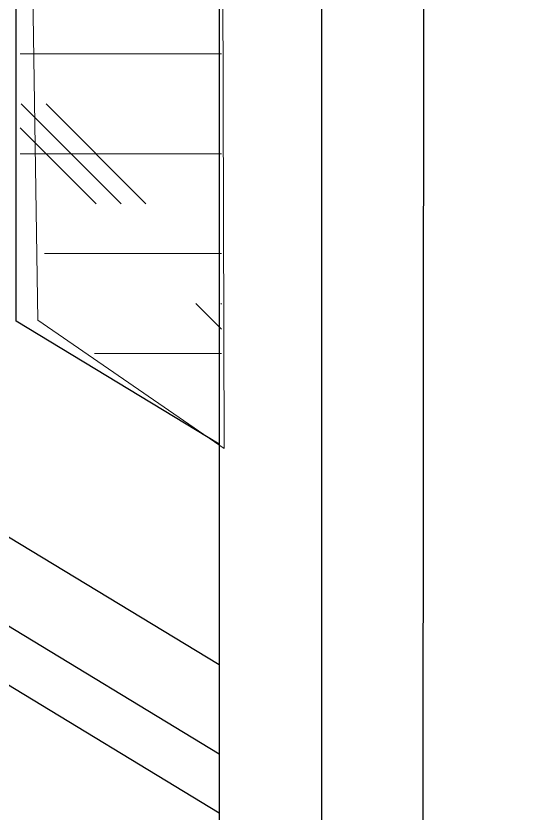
# Model space of a CAD drawing. Header units: inches. Extents: x -20.7 to 76.3, y -55.2 to 19.1.
# Drawn here: x -11.86 to -11.225, y -2.118 to -1.12 of the extents above; entities that cross this region are included whole.
import ezdxf

# ---------------------------------------------------------------- set-up
doc = ezdxf.new("R2010")
doc.units = ezdxf.units.IN
doc.header["$MEASUREMENT"] = 0
for name, color, linetype, lineweight in [('.ATI-HATCH', 7, 'Continuous', 0), ('G-ANNO-TTLB', 7, 'Continuous', 0), ('TYVEK', 7, 'Continuous', 0)]:
    doc.layers.add(name, color=color, linetype=linetype, lineweight=lineweight)

# ---------------------------------------------------------------- blocks, each defined once
blk = doc.blocks.new('Block_46')
at = {"layer": 'TYVEK', "color": 33, "lineweight": 25, "true_color": 0xcc9966}
for p, q in [((-12.2176, -1.28496), (-12.46672, -1.13399)), ((-11.60495, -1.65625), (-11.85921, -1.50216))]:
    blk.add_line(p, q, dxfattribs=at)
blk = doc.blocks.new('Block_668')
at = {"layer": '.ATI-HATCH'}
blk.add_open_spline([(-11.85374, -0.08082), (-11.85374, -0.08082), (-11.83206, -1.50101), (-11.83206, -1.50101), (-11.83206, -1.50101), (-11.59873, -1.66162), (-11.59873, -1.66162), (-11.59873, -1.66162), (-11.60206, -0.49399), (-11.60206, -0.49399), (-11.60206, -0.49399), (-11.36874, -0.35897), (-11.36874, -0.35897), (-11.36874, -0.35897), (-11.85374, -0.08082), (-11.85374, -0.08082)], degree=3, knots=[0, 0, 0, 0, 1, 1, 1, 2, 2, 2, 3, 3, 3, 4, 4, 4, 5, 5, 5, 5], dxfattribs=at)
at = {"layer": '.ATI-HATCH', "color": 8, "lineweight": 0, "true_color": 0x808080}
for points in [[(-11.85428, -1.16763), (-11.85428, -1.16763), (-11.60206, -1.16763), (-11.60206, -1.16763)], [(-11.72794, -1.35519), (-11.72794, -1.35519), (-11.85297, -1.23015), (-11.85297, -1.23015)], [(-11.69668, -1.35519), (-11.69668, -1.35519), (-11.82171, -1.23015), (-11.82171, -1.23015)], [(-11.7592, -1.35519), (-11.7592, -1.35519), (-11.85433, -1.26006), (-11.85433, -1.26006)], [(-11.85435, -1.29267), (-11.85435, -1.29267), (-11.60206, -1.29267), (-11.60206, -1.29267)], [(-11.82375, -1.41771), (-11.82375, -1.41771), (-11.60206, -1.41771), (-11.60206, -1.41771)], [(-11.60206, -1.51233), (-11.60206, -1.51233), (-11.63416, -1.48023), (-11.63416, -1.48023)], [(-11.60206, -1.48107), (-11.60206, -1.48107), (-11.6029, -1.48023), (-11.6029, -1.48023)], [(-11.76099, -1.54275), (-11.76099, -1.54275), (-11.60206, -1.54275), (-11.60206, -1.54275)]]:
    blk.add_open_spline(points, degree=3, dxfattribs=at)

msp = doc.modelspace()

# ---------------------------------------------------------------- hatches: boundary and pattern name
at = {"layer": 'G-ANNO-TTLB', "true_color": 0xff00ff, "transparency": 33554687}
h = msp.add_hatch(color=6, dxfattribs=at)
edge = h.paths.add_edge_path()
edge.add_spline(control_points=[(20.03424, -15.13455), (20.03424, -15.13455), (-20.6658, -15.13455), (-20.6658, -15.13455), (-20.6658, -15.13455), (-20.6658, 19.00075), (-20.6658, 19.00075), (-20.6658, 19.00075), (20.03424, 19.00075), (20.03424, 19.00075), (20.03424, 19.00075), (20.03424, -15.13455), (20.03424, -15.13455)], knot_values=[0, 0, 0, 0, 1, 1, 1, 2, 2, 2, 3, 3, 3, 4, 4, 4, 4], degree=3, periodic=0)
edge = h.paths.add_edge_path()
edge.add_spline(control_points=[(-20.54076, 18.87571), (-20.54076, 18.87571), (-20.54076, -15.00951), (-20.54076, -15.00951), (-20.54076, -15.00951), (19.9092, -15.00951), (19.9092, -15.00951), (19.9092, -15.00951), (19.9092, 18.87571), (19.9092, 18.87571), (19.9092, 18.87571), (-20.54076, 18.87571), (-20.54076, 18.87571)], knot_values=[0, 0, 0, 0, 1, 1, 1, 2, 2, 2, 3, 3, 3, 4, 4, 4, 4], degree=3, periodic=0)
edge.add_line((-20.54076, 18.87571), (-20.54076, 18.87571))

# ---------------------------------------------------------------- linework, layer by layer
at = {"layer": 'G-ANNO-TTLB'}
for points in [[(20.03424, -15.13455), (20.03424, -15.13455), (-20.6658, -15.13455), (-20.6658, -15.13455), (-20.6658, -15.13455), (-20.6658, 19.00075), (-20.6658, 19.00075), (-20.6658, 19.00075), (20.03424, 19.00075), (20.03424, 19.00075), (20.03424, 19.00075), (20.03424, -15.13455), (20.03424, -15.13455)], [(-20.54076, 18.87571), (-20.54076, 18.87571), (-20.54076, -15.00951), (-20.54076, -15.00951), (-20.54076, -15.00951), (19.9092, -15.00951), (19.9092, -15.00951), (19.9092, -15.00951), (19.9092, 18.87571), (19.9092, 18.87571), (19.9092, 18.87571), (-20.54076, 18.87571), (-20.54076, 18.87571)]]:
    msp.add_open_spline(points, degree=3, knots=[0, 0, 0, 0, 1, 1, 1, 2, 2, 2, 3, 3, 3, 4, 4, 4, 4], dxfattribs=at)
at = {"layer": 'TYVEK', "color": 33, "lineweight": 25, "true_color": 0xcc9966}
for p, q in [((-11.85921, -1.50216), (-11.85921, -0.07647)), ((-11.60495, -0.48648), (-11.60495, -6.288)), ((-11.47701, -0.55986), (-11.47701, -2.19577)), ((-11.34907, -0.63324), (-11.35198, -6.43754)), ((-11.60495, -1.93272), (-12.70008, -1.26903)), ((-11.60495, -2.04442), (-12.70008, -1.38073)), ((-11.60495, -2.11823), (-12.70008, -1.45454))]:
    msp.add_line(p, q, dxfattribs=at)

# ---------------------------------------------------------------- block references
at = {"layer": '.ATI-HATCH'}
msp.add_blockref('Block_668', (0, 0), dxfattribs=at)
at = {"layer": 'TYVEK'}
msp.add_blockref('Block_46', (0, 0), dxfattribs=at)

doc.saveas('drawing.dxf')
